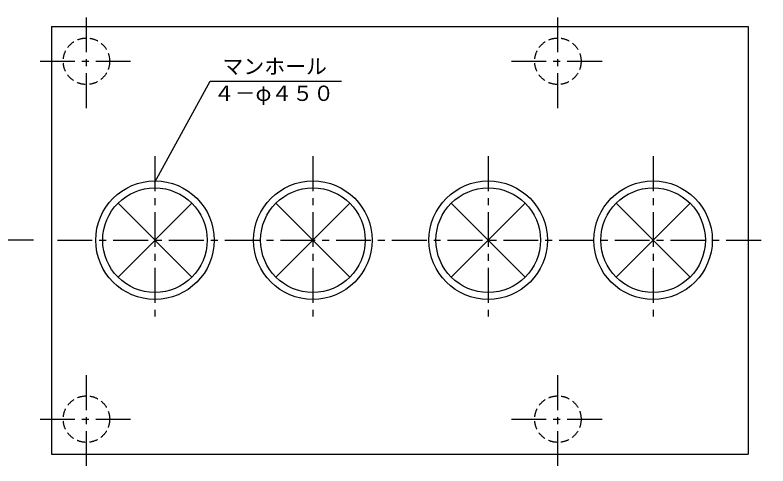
# Model space of a CAD drawing. Units: millimetres, scale not verified. Extents: x -23334 to 8910, y -6308 to 6308.
# Drawn here: x -6101 to -2859, y 3008 to 4948 of the extents above; entities that cross this region are included whole.
import ezdxf
from ezdxf.enums import TextEntityAlignment as Align

# ---------------------------------------------------------------- set-up
doc = ezdxf.new("R2010")
doc.units = ezdxf.units.MM
doc.header["$LTSCALE"] = 30
doc.linetypes.add('CHAIN1', pattern=[8, 5, -1, 1, -1])
doc.linetypes.add('DASHED1', pattern=[1.8, 1.2, -0.6])
doc.layers.add('0-1_空気管', color=3, linetype='Continuous', lineweight=25)
doc.layers.add('0-2_機器', color=2, linetype='Continuous', lineweight=25)
doc.styles.add('ＭＳ ゴシック', font='')
doc.styles.get('ＭＳ ゴシック').set_extended_font_data('MS Gothic')

msp = doc.modelspace()

# ---------------------------------------------------------------- linework, layer by layer
at = {"layer": '0-1_空気管', "linetype": 'CHAIN1'}
for p, q in [((-5498.94, 4340.84), (-5498.94, 3630.35)), ((-4818.94, 4340.84), (-4818.94, 3630.35)), ((-4063.94, 4340.84), (-4063.94, 3630.35)), ((-3353.94, 4340.84), (-3353.94, 3630.35)), ((-5918.72, 3979.73), (-2859.4, 3979.73))]:
    msp.add_line(p, q, dxfattribs=at)
at = {"layer": '0-1_空気管'}
for p, q in [((-5658.04, 4138.83), (-5339.84, 3820.63)), ((-5658.04, 3820.63), (-5339.84, 4138.83)), ((-4978.04, 4138.83), (-4659.84, 3820.63)), ((-4978.04, 3820.63), (-4659.84, 4138.83)), ((-4223.04, 4138.83), (-3904.84, 3820.63)), ((-4223.04, 3820.63), (-3904.84, 4138.83)), ((-3513.04, 4138.83), (-3194.84, 3820.63)), ((-3513.04, 3820.63), (-3194.84, 4138.83)), ((-6022.7, 3979.73), (-6177.06, 3979.73))]:
    msp.add_line(p, q, dxfattribs=at)
msp.add_lwpolyline([(-5498.94, 4229.73), (-5260.75, 4664.22), (-4695.45, 4664.22)], dxfattribs=at)
for centre, radius in [((-5498.94, 3979.73), 255), ((-4818.94, 3979.73), 255), ((-4063.94, 3979.73), 255), ((-3353.94, 3979.73), 255), ((-5498.94, 3979.73), 225), ((-4818.94, 3979.73), 225), ((-4063.94, 3979.73), 225), ((-3353.94, 3979.73), 225)]:
    msp.add_circle(centre, radius, dxfattribs=at)
at = {"layer": '0-2_機器', "linetype": 'CHAIN1'}
for p, q in [((-5793.94, 4548.46), (-5793.94, 4948.46)), ((-3763.94, 4548.46), (-3763.94, 4948.46)), ((-5993.94, 4749.73), (-5593.94, 4749.73)), ((-3963.94, 4749.73), (-3563.94, 4749.73)), ((-5793.94, 3008.46), (-5793.94, 3408.46)), ((-3763.94, 3008.46), (-3763.94, 3408.46)), ((-5993.94, 3209.72), (-5593.94, 3209.72)), ((-3963.94, 3209.72), (-3563.94, 3209.72))]:
    msp.add_line(p, q, dxfattribs=at)
at = {"layer": '0-2_機器'}
for p, q in [((-5943.94, 4899.72), (-5943.94, 3059.73)), ((-5943.94, 3059.73), (-2943.94, 3059.73))]:
    msp.add_line(p, q, dxfattribs=at)
msp.add_lwpolyline([(-5943.94, 4899.72), (-2943.94, 4899.72), (-2943.94, 3059.73)], dxfattribs=at)
at = {"layer": '0-2_機器', "linetype": 'DASHED1'}
for centre in [(-5793.94, 4749.73), (-3763.94, 4749.73), (-5793.94, 3209.72), (-3763.94, 3209.72)]:
    msp.add_circle(centre, 100, dxfattribs=at)

# ---------------------------------------------------------------- texts
at = {"layer": '0-1_空気管', "color": 4, "style": 'ＭＳ ゴシック'}
for s, p in [('マンホール', (-5208.47, 4674.77)), ('４－φ４５０', (-5245.75, 4559.22))]:
    msp.add_text(s, height=65.98, dxfattribs=at).set_placement(p, align=Align.BOTTOM_LEFT)

doc.saveas('drawing.dxf')
